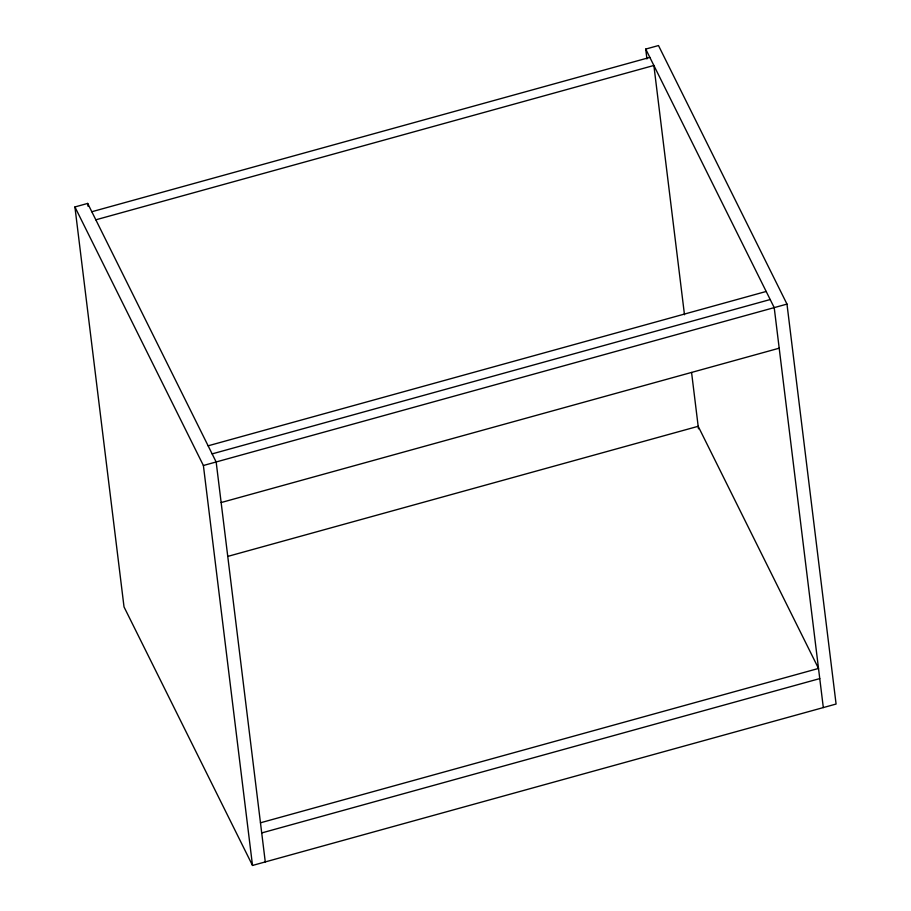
<?xml version="1.0" encoding="UTF-8"?>
<svg xmlns="http://www.w3.org/2000/svg" width="911" height="911" viewBox="0 0 911 911"><rect width="100%" height="100%" fill="white"/><g stroke="black" fill="none" stroke-linecap="round" stroke-linejoin="round"><path stroke-width="1.37" d="M646.935 58.942L645.728 49.08L658.494 45.55L786.979 304.092L836.082 704.044L252.506 865.45L124.021 606.908L74.918 206.956L87.684 203.426L216.158 461.968L265.272 861.92M91.806 211.739L649.862 57.393M95.826 219.813L653.87 65.467L684.48 314.739M208.129 445.809L766.185 291.463M212.149 453.883L770.194 299.537M74.918 206.956L203.392 465.498L786.979 304.092M221.145 502.542L779.19 348.196M227.887 556.37L698.179 426.302L818.511 668.446L260.466 822.792M261.708 832.939L819.763 678.593M645.728 49.08L774.213 307.622L823.316 707.574M691.574 372.474L698.486 428.808M203.392 465.498L252.506 865.45M87.684 203.426L88.025 206.239"/></g></svg>
